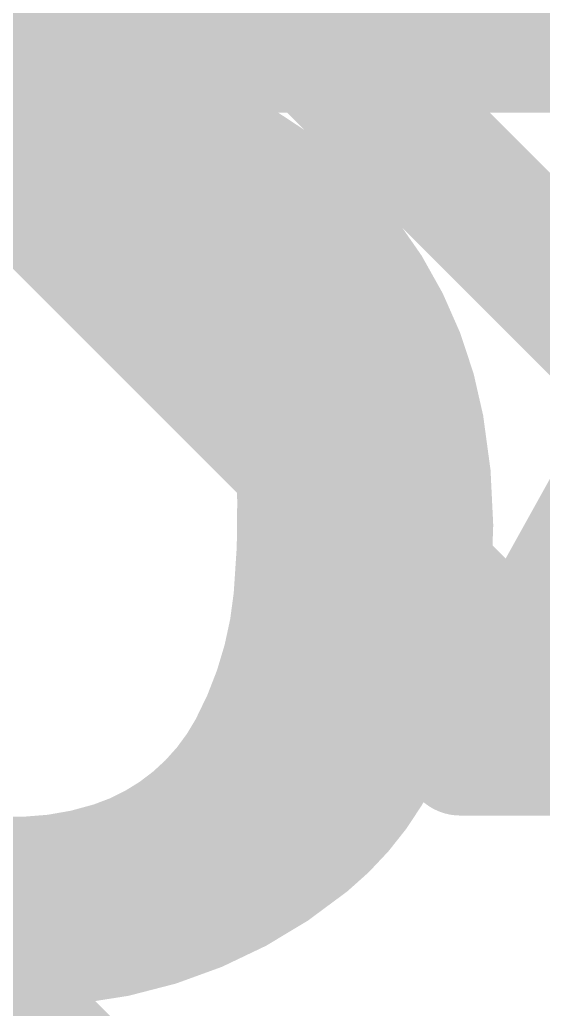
# Model space of a CAD drawing. Extents: x -5.1 to 50.9, y -12.7 to 61.1.
# Drawn here: x 18.27 to 19.197, y 33.845 to 35.598 of the extents above; entities that cross this region are included whole.
import ezdxf

# ---------------------------------------------------------------- set-up
doc = ezdxf.new("R2010")
doc.units = 0
for name, color, linetype in [('1', 12, 'CONTINUOUS'), ('16', 132, 'CONTINUOUS'), ('21', 53, 'CONTINUOUS'), ('22', 53, 'CONTINUOUS')]:
    doc.layers.add(name, color=color, linetype=linetype)

msp = doc.modelspace()

# ---------------------------------------------------------------- linework, layer by layer
at = {"layer": '1', "const_width": 0.254}
msp.add_lwpolyline([(7.588, 35.56), (29.21, 35.56)], dxfattribs=at)
at = {"layer": '16', "const_width": 0.254}
for points in [[(22.86, 31.496), (15.24, 39.116)], [(22.733, 30.861), (14.732, 38.862)], [(14.224, 37.86), (22.86, 29.224)]]:
    msp.add_lwpolyline(points, dxfattribs=at)
at = {"layer": '21', "const_width": 0.2032}
for points in [[(25.4, 45.72), (19.05, 34.29)], [(19.1911, 34.544), (31.6089, 34.544)], [(19.0782, 34.3408), (31.7218, 34.3408)], [(19.05, 34.29), (31.75, 34.29)]]:
    msp.add_lwpolyline(points, dxfattribs=at)
at = {"layer": '21', "const_width": 0.1016}
for points in [[(19.1911, 34.5948, 1), (19.1911, 34.4932)], [(19.0782, 34.3916, 1), (19.0782, 34.29)], [(19.05, 34.3408, 1), (19.05, 34.2392)], [(19.0056, 34.3147, 1), (19.0944, 34.2653)]]:
    msp.add_lwpolyline(points, format="xyb", dxfattribs=at)
at = {"layer": '22', "const_width": 0.0254}
for points in [[(18.2626, 35.5575), (18.2474, 35.5575)], [(18.2626, 35.24), (18.2626, 35.5575)], [(18.2829, 35.5575), (18.2829, 35.2349)], [(18.3083, 35.5498), (18.2956, 35.5448)], [(18.2956, 35.5448), (18.2956, 35.2527)], [(18.3134, 35.5498), (18.3083, 35.5498)], [(18.4607, 35.5321), (18.3134, 35.5498)], [(18.2956, 35.5346), (18.4399, 35.5346)], [(18.7985, 35.3644), (18.4607, 35.5321)], [(18.2956, 35.5092), (18.5068, 35.5092)], [(18.2956, 35.4838), (18.558, 35.4838)], [(18.2956, 35.4584), (18.6092, 35.4584)], [(18.2956, 35.433), (18.6603, 35.433)], [(18.2956, 35.4076), (18.7115, 35.4076)], [(18.2956, 35.3822), (18.7626, 35.3822)], [(19.0119, 35.0926), (18.7985, 35.3644)], [(18.2956, 35.3568), (18.8045, 35.3568)], [(18.2956, 35.3314), (18.8244, 35.3314)], [(18.2956, 35.306), (18.8444, 35.306)], [(18.2956, 35.2806), (18.8643, 35.2806)], [(18.2956, 35.2552), (18.8842, 35.2552)], [(18.2956, 35.2527), (18.4074, 35.2374)], [(18.2829, 35.2349), (18.3058, 35.2349)], [(18.4074, 35.2374), (18.5268, 35.1714)], [(18.4211, 35.2298), (18.9042, 35.2298)], [(18.4671, 35.2044), (18.9241, 35.2044)], [(18.513, 35.179), (18.9441, 35.179)], [(18.5268, 35.1714), (18.608, 35.0596)], [(18.5397, 35.1536), (18.964, 35.1536)], [(18.5582, 35.1282), (18.984, 35.1282)], [(18.5766, 35.1028), (19.0039, 35.1028)], [(19.0932, 34.737), (19.0119, 35.0926)], [(18.5951, 35.0774), (19.0154, 35.0774)], [(18.608, 35.0596), (18.6487, 34.9682)], [(18.6114, 35.052), (19.0212, 35.052)], [(18.6227, 35.0266), (19.027, 35.0266)], [(18.634, 35.0012), (19.0328, 35.0012)], [(18.6453, 34.9758), (19.0386, 34.9758)], [(18.6487, 34.9682), (18.6766, 34.8183)], [(18.652, 34.9504), (19.0444, 34.9504)], [(18.6567, 34.925), (19.0502, 34.925)], [(18.6615, 34.8996), (19.056, 34.8996)], [(18.6662, 34.8742), (19.0618, 34.8742)], [(18.6709, 34.8488), (19.0676, 34.8488)], [(18.6757, 34.8234), (19.0734, 34.8234)], [(18.6766, 34.8183), (18.6817, 34.6304)], [(18.6772, 34.798), (19.0793, 34.798)], [(18.6778, 34.7726), (19.0851, 34.7726)], [(18.6785, 34.7472), (19.0909, 34.7472)], [(19.0322, 34.3484), (19.0932, 34.737)], [(18.6792, 34.7218), (19.0908, 34.7218)], [(18.6799, 34.6964), (19.0868, 34.6964)], [(18.6806, 34.671), (19.0828, 34.671)], [(18.6813, 34.6456), (19.0788, 34.6456)], [(18.6817, 34.6304), (18.6639, 34.5034)], [(18.6803, 34.6202), (19.0749, 34.6202)], [(18.6767, 34.5948), (19.0709, 34.5948)], [(18.6732, 34.5694), (19.0669, 34.5694)], [(18.6696, 34.544), (19.0629, 34.544)], [(18.666, 34.5186), (19.0589, 34.5186)], [(18.6639, 34.5034), (18.6258, 34.3865)], [(18.6606, 34.4932), (19.0549, 34.4932)], [(18.6523, 34.4678), (19.0509, 34.4678)], [(18.644, 34.4424), (19.047, 34.4424)], [(18.6357, 34.417), (19.043, 34.417)], [(18.6258, 34.3865), (18.5699, 34.2798)], [(18.6275, 34.3916), (19.039, 34.3916)], [(18.6152, 34.3662), (19.035, 34.3662)], [(18.8722, 34.0995), (19.0322, 34.3484)], [(18.6019, 34.3408), (19.0273, 34.3408)], [(18.5886, 34.3154), (19.011, 34.3154)], [(18.5699, 34.2798), (18.3998, 34.1757)], [(18.5752, 34.29), (18.9947, 34.29)], [(18.5451, 34.2646), (18.9783, 34.2646)], [(18.5036, 34.2392), (18.962, 34.2392)], [(18.4621, 34.2138), (18.9457, 34.2138)], [(18.3998, 34.1757), (18.2194, 34.1528)], [(18.4206, 34.1884), (18.9293, 34.1884)], [(18.2998, 34.163), (18.913, 34.163)], [(17.6465, 34.1376), (18.8967, 34.1376)], [(17.6731, 34.1122), (18.8804, 34.1122)], [(17.6996, 34.0868), (18.8519, 34.0868)], [(18.5877, 33.9217), (18.8722, 34.0995)], [(17.7261, 34.0614), (18.8112, 34.0614)], [(17.7574, 34.036), (18.7706, 34.036)], [(17.7935, 34.0106), (18.73, 34.0106)], [(17.8295, 33.9852), (18.6893, 33.9852)], [(17.8809, 33.9598), (18.6487, 33.9598)], [(17.955, 33.9344), (18.608, 33.9344)], [(18.0292, 33.909), (18.494, 33.909)], [(18.288, 33.8811), (18.5877, 33.9217)], [(18.0365, 33.9065), (18.288, 33.8811)], [(18.2632, 33.8836), (18.3065, 33.8836)]]:
    msp.add_lwpolyline(points, dxfattribs=at)
at = {"layer": '22'}
for points, const_width in [([(18.269, 35.5575, 1), (18.2563, 35.5575)], 0.0127), ([(18.2626, 35.5512, 1), (18.2626, 35.5639)], 0.0127), ([(18.2893, 35.5575, 1), (18.2766, 35.5575)], 0.0127), ([(18.7046, 35.433, 0.1246), (18.2829, 35.5575)], 0.0254), ([(18.2831, 35.5638, 1), (18.2827, 35.5512)], 0.0127), ([(18.302, 35.5448, 1), (18.2892, 35.5448)], 0.0127), ([(18.2933, 35.5507, 1), (18.2979, 35.5389)], 0.0127), ([(18.3083, 35.5562, 1), (18.3083, 35.5435)], 0.0127), ([(18.3106, 35.5439, 1), (18.306, 35.5557)], 0.0127), ([(18.3142, 35.5561, 1), (18.3126, 35.5435)], 0.0127), ([(18.3134, 35.5435, 1), (18.3134, 35.5562)], 0.0127), ([(18.2956, 35.541, 1), (18.2956, 35.5283)], 0.0127), ([(18.4399, 35.5283, 1), (18.4399, 35.541)], 0.0127), ([(18.4635, 35.5378, 1), (18.4579, 35.5264)], 0.0127), ([(18.4599, 35.5258, 1), (18.4615, 35.5384)], 0.0127), ([(18.2956, 35.5155, 1), (18.2956, 35.5029)], 0.0127), ([(18.5068, 35.5029, 1), (18.5068, 35.5155)], 0.0127), ([(18.2956, 35.4901, 1), (18.2956, 35.4775)], 0.0127), ([(18.558, 35.4775, 1), (18.558, 35.4901)], 0.0127), ([(18.2956, 35.4648, 1), (18.2956, 35.4521)], 0.0127), ([(18.6092, 35.4521, 1), (18.6092, 35.4648)], 0.0127), ([(18.2956, 35.4393, 1), (18.2956, 35.4267)], 0.0127), ([(18.6603, 35.4267, 1), (18.6603, 35.4393)], 0.0127), ([(19.0779, 34.8945, 0.2183), (18.7046, 35.433)], 0.0254), ([(18.7078, 35.4385, 1), (18.7014, 35.4275)], 0.0127), ([(18.7014, 35.4275, 1), (18.7078, 35.4385)], 0.0127), ([(18.2956, 35.4139, 1), (18.2956, 35.4013)], 0.0127), ([(18.7115, 35.4013, 1), (18.7115, 35.4139)], 0.0127), ([(18.2956, 35.3886, 1), (18.2956, 35.3759)], 0.0127), ([(18.7626, 35.3759, 1), (18.7626, 35.3886)], 0.0127), ([(18.8035, 35.3683, 1), (18.7935, 35.3605)], 0.0127), ([(18.7957, 35.3587, 1), (18.8013, 35.3701)], 0.0127), ([(18.2956, 35.3631, 1), (18.2956, 35.3505)], 0.0127), ([(18.8045, 35.3505, 1), (18.8045, 35.3631)], 0.0127), ([(18.2956, 35.3377, 1), (18.2956, 35.3251)], 0.0127), ([(18.8244, 35.3251, 1), (18.8244, 35.3377)], 0.0127), ([(18.2956, 35.3124, 1), (18.2956, 35.2997)], 0.0127), ([(18.8444, 35.2997, 1), (18.8444, 35.3124)], 0.0127), ([(18.2956, 35.2869, 1), (18.2956, 35.2743)], 0.0127), ([(18.8643, 35.2743, 1), (18.8643, 35.2869)], 0.0127), ([(18.2892, 35.2527, 1), (18.302, 35.2527)], 0.0127), ([(18.2956, 35.2615, 1), (18.2956, 35.2489)], 0.0127), ([(18.2965, 35.259, 1), (18.2947, 35.2464)], 0.0127), ([(18.8842, 35.2489, 1), (18.8842, 35.2615)], 0.0127), ([(18.2626, 35.24, 0.0828), (18.1051, 35.2146)], 0.0254), ([(18.2563, 35.24, 1), (18.269, 35.24)], 0.0127), ([(18.2626, 35.2337, 1), (18.2626, 35.2463)], 0.0127), ([(18.2829, 35.2413, 1), (18.2829, 35.2286)], 0.0127), ([(18.2766, 35.2349, 1), (18.2893, 35.2349)], 0.0127), ([(18.5547, 35.113, 0.2316), (18.3058, 35.2349)], 0.0254), ([(18.3058, 35.2412, 1), (18.3058, 35.2286)], 0.0127), ([(18.3058, 35.2286, 1), (18.3058, 35.2413)], 0.0127), ([(18.4105, 35.243, 1), (18.4043, 35.2318)], 0.0127), ([(18.4065, 35.2311, 1), (18.4083, 35.2437)], 0.0127), ([(18.4211, 35.2362, 1), (18.4211, 35.2235)], 0.0127), ([(18.9042, 35.2235, 1), (18.9042, 35.2362)], 0.0127), ([(18.4671, 35.2107, 1), (18.4671, 35.1981)], 0.0127), ([(18.9241, 35.1981, 1), (18.9241, 35.2107)], 0.0127), ([(18.513, 35.1853, 1), (18.513, 35.1727)], 0.0127), ([(18.5319, 35.1751, 1), (18.5217, 35.1677)], 0.0127), ([(18.5237, 35.1658, 1), (18.5299, 35.177)], 0.0127), ([(18.9441, 35.1727, 1), (18.9441, 35.1853)], 0.0127), ([(18.5397, 35.16, 1), (18.5397, 35.1473)], 0.0127), ([(18.964, 35.1473, 1), (18.964, 35.16)], 0.0127), ([(18.5582, 35.1345, 1), (18.5582, 35.1219)], 0.0127), ([(18.984, 35.1219, 1), (18.984, 35.1345)], 0.0127), ([(18.6639, 34.8285, 0.1478), (18.5547, 35.113)], 0.0254), ([(18.5597, 35.1169, 1), (18.5497, 35.1091)], 0.0127), ([(18.5497, 35.1091, 1), (18.5597, 35.1169)], 0.0127), ([(18.5766, 35.1091, 1), (18.5766, 35.0965)], 0.0127), ([(19.0039, 35.0965, 1), (19.0039, 35.1091)], 0.0127), ([(19.0181, 35.094, 1), (19.0057, 35.0912)], 0.0127), ([(19.0069, 35.0887, 1), (19.0169, 35.0965)], 0.0127), ([(18.5951, 35.0838, 1), (18.5951, 35.0711)], 0.0127), ([(19.0154, 35.0711, 1), (19.0154, 35.0838)], 0.0127), ([(18.6138, 35.0622, 1), (18.6022, 35.057)], 0.0127), ([(18.6029, 35.0559, 1), (18.6131, 35.0633)], 0.0127), ([(18.6114, 35.0583, 1), (18.6114, 35.0457)], 0.0127), ([(19.0212, 35.0457, 1), (19.0212, 35.0583)], 0.0127), ([(18.6227, 35.0329, 1), (18.6227, 35.0203)], 0.0127), ([(19.027, 35.0203, 1), (19.027, 35.0329)], 0.0127), ([(18.634, 35.0076, 1), (18.634, 34.9949)], 0.0127), ([(19.0328, 34.9949, 1), (19.0328, 35.0076)], 0.0127), ([(18.6453, 34.9821, 1), (18.6453, 34.9695)], 0.0127), ([(18.6549, 34.9694, 1), (18.6425, 34.967)], 0.0127), ([(18.6429, 34.9656, 1), (18.6545, 34.9708)], 0.0127), ([(19.0386, 34.9695, 1), (19.0386, 34.9821)], 0.0127), ([(18.652, 34.9567, 1), (18.652, 34.9441)], 0.0127), ([(19.0444, 34.9441, 1), (19.0444, 34.9567)], 0.0127), ([(18.6567, 34.9314, 1), (18.6567, 34.9187)], 0.0127), ([(19.0502, 34.9187, 1), (19.0502, 34.9314)], 0.0127), ([(18.6615, 34.9059, 1), (18.6615, 34.8933)], 0.0127), ([(19.056, 34.8933, 1), (19.056, 34.9059)], 0.0127), ([(19.0805, 34.511, 0.0851), (19.0779, 34.8945)], 0.0254), ([(19.0842, 34.8956, 1), (19.0716, 34.8934)], 0.0127), ([(18.6662, 34.8805, 1), (18.6662, 34.8679)], 0.0127), ([(19.0618, 34.8679, 1), (19.0618, 34.8805)], 0.0127), ([(19.0716, 34.8934, 1), (19.0842, 34.8956)], 0.0127), ([(18.6709, 34.8552, 1), (18.6709, 34.8425)], 0.0127), ([(19.0676, 34.8425, 1), (19.0676, 34.8552)], 0.0127), ([(18.6614, 34.5821, 0.0416), (18.6639, 34.8285)], 0.0254), ([(18.6702, 34.829, 1), (18.6576, 34.828)], 0.0127), ([(18.6576, 34.828, 1), (18.6702, 34.829)], 0.0127), ([(18.6757, 34.8297, 1), (18.6757, 34.8171)], 0.0127), ([(19.0734, 34.8171, 1), (19.0734, 34.8297)], 0.0127), ([(18.6829, 34.8185, 1), (18.6703, 34.8181)], 0.0127), ([(18.6704, 34.8171, 1), (18.6828, 34.8195)], 0.0127), ([(18.6772, 34.8043, 1), (18.6772, 34.7917)], 0.0127), ([(19.0793, 34.7917, 1), (19.0793, 34.8043)], 0.0127), ([(18.6778, 34.779, 1), (18.6778, 34.7663)], 0.0127), ([(19.0851, 34.7663, 1), (19.0851, 34.779)], 0.0127), ([(18.6785, 34.7535, 1), (18.6785, 34.7409)], 0.0127), ([(19.0995, 34.736, 1), (19.0869, 34.738)], 0.0127), ([(19.0909, 34.7409, 1), (19.0909, 34.7535)], 0.0127), ([(18.6792, 34.7281, 1), (18.6792, 34.7155)], 0.0127), ([(19.087, 34.7356, 1), (19.0994, 34.7384)], 0.0127), ([(19.0908, 34.7155, 1), (19.0908, 34.7281)], 0.0127), ([(18.6799, 34.7028, 1), (18.6799, 34.6901)], 0.0127), ([(19.0868, 34.6901, 1), (19.0868, 34.7028)], 0.0127), ([(18.6806, 34.6773, 1), (18.6806, 34.6647)], 0.0127), ([(19.0828, 34.6647, 1), (19.0828, 34.6773)], 0.0127), ([(18.6813, 34.6519, 1), (18.6813, 34.6393)], 0.0127), ([(19.0788, 34.6393, 1), (19.0788, 34.6519)], 0.0127), ([(18.688, 34.6295, 1), (18.6754, 34.6313)], 0.0127), ([(18.6803, 34.6266, 1), (18.6803, 34.6139)], 0.0127), ([(18.6754, 34.6302, 1), (18.688, 34.6306)], 0.0127), ([(19.0749, 34.6139, 1), (19.0749, 34.6266)], 0.0127), ([(18.6767, 34.6011, 1), (18.6767, 34.5885)], 0.0127), ([(19.0709, 34.5885, 1), (19.0709, 34.6011)], 0.0127), ([(18.5928, 34.3535, 0.0995), (18.6614, 34.5821)], 0.0254), ([(18.6677, 34.5815, 1), (18.6551, 34.5827)], 0.0127), ([(18.6551, 34.5827, 1), (18.6677, 34.5815)], 0.0127), ([(18.6732, 34.5757, 1), (18.6732, 34.5631)], 0.0127), ([(19.0669, 34.5631, 1), (19.0669, 34.5757)], 0.0127), ([(18.6696, 34.5504, 1), (18.6696, 34.5377)], 0.0127), ([(19.0629, 34.5377, 1), (19.0629, 34.5504)], 0.0127), ([(18.666, 34.5249, 1), (18.666, 34.5123)], 0.0127), ([(18.9713, 34.2138, 0.0949), (19.0805, 34.511)], 0.0254), ([(19.0589, 34.5123, 1), (19.0589, 34.5249)], 0.0127), ([(19.0868, 34.51, 1), (19.0742, 34.512)], 0.0127), ([(19.0742, 34.512, 1), (19.0868, 34.51)], 0.0127), ([(18.6606, 34.4995, 1), (18.6606, 34.4869)], 0.0127), ([(18.6576, 34.5043, 1), (18.6702, 34.5025)], 0.0127), ([(18.6699, 34.5014, 1), (18.6579, 34.5054)], 0.0127), ([(19.0549, 34.4869, 1), (19.0549, 34.4995)], 0.0127), ([(18.6523, 34.4742, 1), (18.6523, 34.4615)], 0.0127), ([(19.0509, 34.4615, 1), (19.0509, 34.4742)], 0.0127), ([(18.644, 34.4487, 1), (18.644, 34.4361)], 0.0127), ([(19.047, 34.4361, 1), (19.047, 34.4487)], 0.0127), ([(18.6357, 34.4233, 1), (18.6357, 34.4107)], 0.0127), ([(19.043, 34.4107, 1), (19.043, 34.4233)], 0.0127), ([(18.6198, 34.3885, 1), (18.6318, 34.3845)], 0.0127), ([(18.6314, 34.3836, 1), (18.6202, 34.3894)], 0.0127), ([(18.6275, 34.398, 1), (18.6275, 34.3853)], 0.0127), ([(19.039, 34.3853, 1), (19.039, 34.398)], 0.0127), ([(18.6152, 34.3725, 1), (18.6152, 34.3599)], 0.0127), ([(19.035, 34.3599, 1), (19.035, 34.3725)], 0.0127), ([(18.4048, 34.196, 0.1942), (18.5928, 34.3535)], 0.0254), ([(18.5872, 34.3565, 1), (18.5984, 34.3505)], 0.0127), ([(18.5984, 34.3505, 1), (18.5872, 34.3565)], 0.0127), ([(19.0375, 34.345, 1), (19.0269, 34.3518)], 0.0127), ([(18.6019, 34.3471, 1), (18.6019, 34.3345)], 0.0127), ([(19.0259, 34.3494, 1), (19.0385, 34.3474)], 0.0127), ([(19.0273, 34.3345, 1), (19.0273, 34.3471)], 0.0127), ([(18.5886, 34.3218, 1), (18.5886, 34.3091)], 0.0127), ([(19.011, 34.3091, 1), (19.011, 34.3218)], 0.0127), ([(18.5732, 34.2744, 1), (18.5666, 34.2852)], 0.0127), ([(18.5752, 34.2963, 1), (18.5752, 34.2837)], 0.0127), ([(18.9947, 34.2837, 1), (18.9947, 34.2963)], 0.0127), ([(18.5451, 34.2709, 1), (18.5451, 34.2583)], 0.0127), ([(18.5643, 34.2827, 1), (18.5755, 34.2769)], 0.0127), ([(18.9783, 34.2583, 1), (18.9783, 34.2709)], 0.0127), ([(18.5036, 34.2456, 1), (18.5036, 34.2329)], 0.0127), ([(18.962, 34.2329, 1), (18.962, 34.2456)], 0.0127), ([(18.0696, 34.2163, 0.1897), (18.4048, 34.196)], 0.0254), ([(18.4621, 34.2201, 1), (18.4621, 34.2075)], 0.0127), ([(18.8417, 34.0639, 0.0859), (18.9713, 34.2138)], 0.0254), ([(18.9457, 34.2075, 1), (18.9457, 34.2201)], 0.0127), ([(18.9659, 34.2171, 1), (18.9767, 34.2105)], 0.0127), ([(18.9767, 34.2105, 1), (18.9659, 34.2171)], 0.0127), ([(18.4028, 34.202, 1), (18.4068, 34.19)], 0.0127), ([(18.4068, 34.19, 1), (18.4028, 34.202)], 0.0127), ([(18.3965, 34.1811, 1), (18.4031, 34.1703)], 0.0127), ([(18.4006, 34.1694, 1), (18.399, 34.182)], 0.0127), ([(18.4206, 34.1947, 1), (18.4206, 34.1821)], 0.0127), ([(18.9293, 34.1821, 1), (18.9293, 34.1947)], 0.0127), ([(18.2998, 34.1694, 1), (18.2998, 34.1567)], 0.0127), ([(18.913, 34.1567, 1), (18.913, 34.1694)], 0.0127), ([(18.8967, 34.1313, 1), (18.8967, 34.1439)], 0.0127), ([(18.8804, 34.1059, 1), (18.8804, 34.1185)], 0.0127), ([(18.8519, 34.0805, 1), (18.8519, 34.0932)], 0.0127), ([(18.8669, 34.1029, 1), (18.8775, 34.0961)], 0.0127), ([(18.8756, 34.0941, 1), (18.8688, 34.1049)], 0.0127), ([(18.2905, 33.8633, 0.1703), (18.8417, 34.0639)], 0.0254), ([(18.8112, 34.0551, 1), (18.8112, 34.0677)], 0.0127), ([(18.8377, 34.0688, 1), (18.8457, 34.059)], 0.0127), ([(18.8457, 34.059, 1), (18.8377, 34.0688)], 0.0127), ([(18.7706, 34.0297, 1), (18.7706, 34.0423)], 0.0127), ([(18.73, 34.0043, 1), (18.73, 34.017)], 0.0127), ([(18.6893, 33.9789, 1), (18.6893, 33.9915)], 0.0127), ([(18.6487, 33.9535, 1), (18.6487, 33.9661)], 0.0127), ([(18.608, 33.9281, 1), (18.608, 33.9408)], 0.0127), ([(17.9299, 33.9192, 0.083), (18.2905, 33.8633)], 0.0254), ([(18.494, 33.9027, 1), (18.494, 33.9153)], 0.0127), ([(18.5843, 33.9271, 1), (18.5911, 33.9163)], 0.0127), ([(18.5886, 33.9154, 1), (18.5868, 33.928)], 0.0127), ([(18.2871, 33.8874, 1), (18.2889, 33.8748)], 0.0127), ([(18.2874, 33.8748, 1), (18.2886, 33.8874)], 0.0127), ([(18.3065, 33.8773, 1), (18.3065, 33.8899)], 0.0127), ([(18.2904, 33.8696, 1), (18.2906, 33.857)], 0.0127), ([(18.2906, 33.857, 1), (18.2904, 33.8696)], 0.0127)]:
    msp.add_lwpolyline(points, format="xyb", dxfattribs=dict(at, const_width=const_width))

doc.saveas('drawing.dxf')
